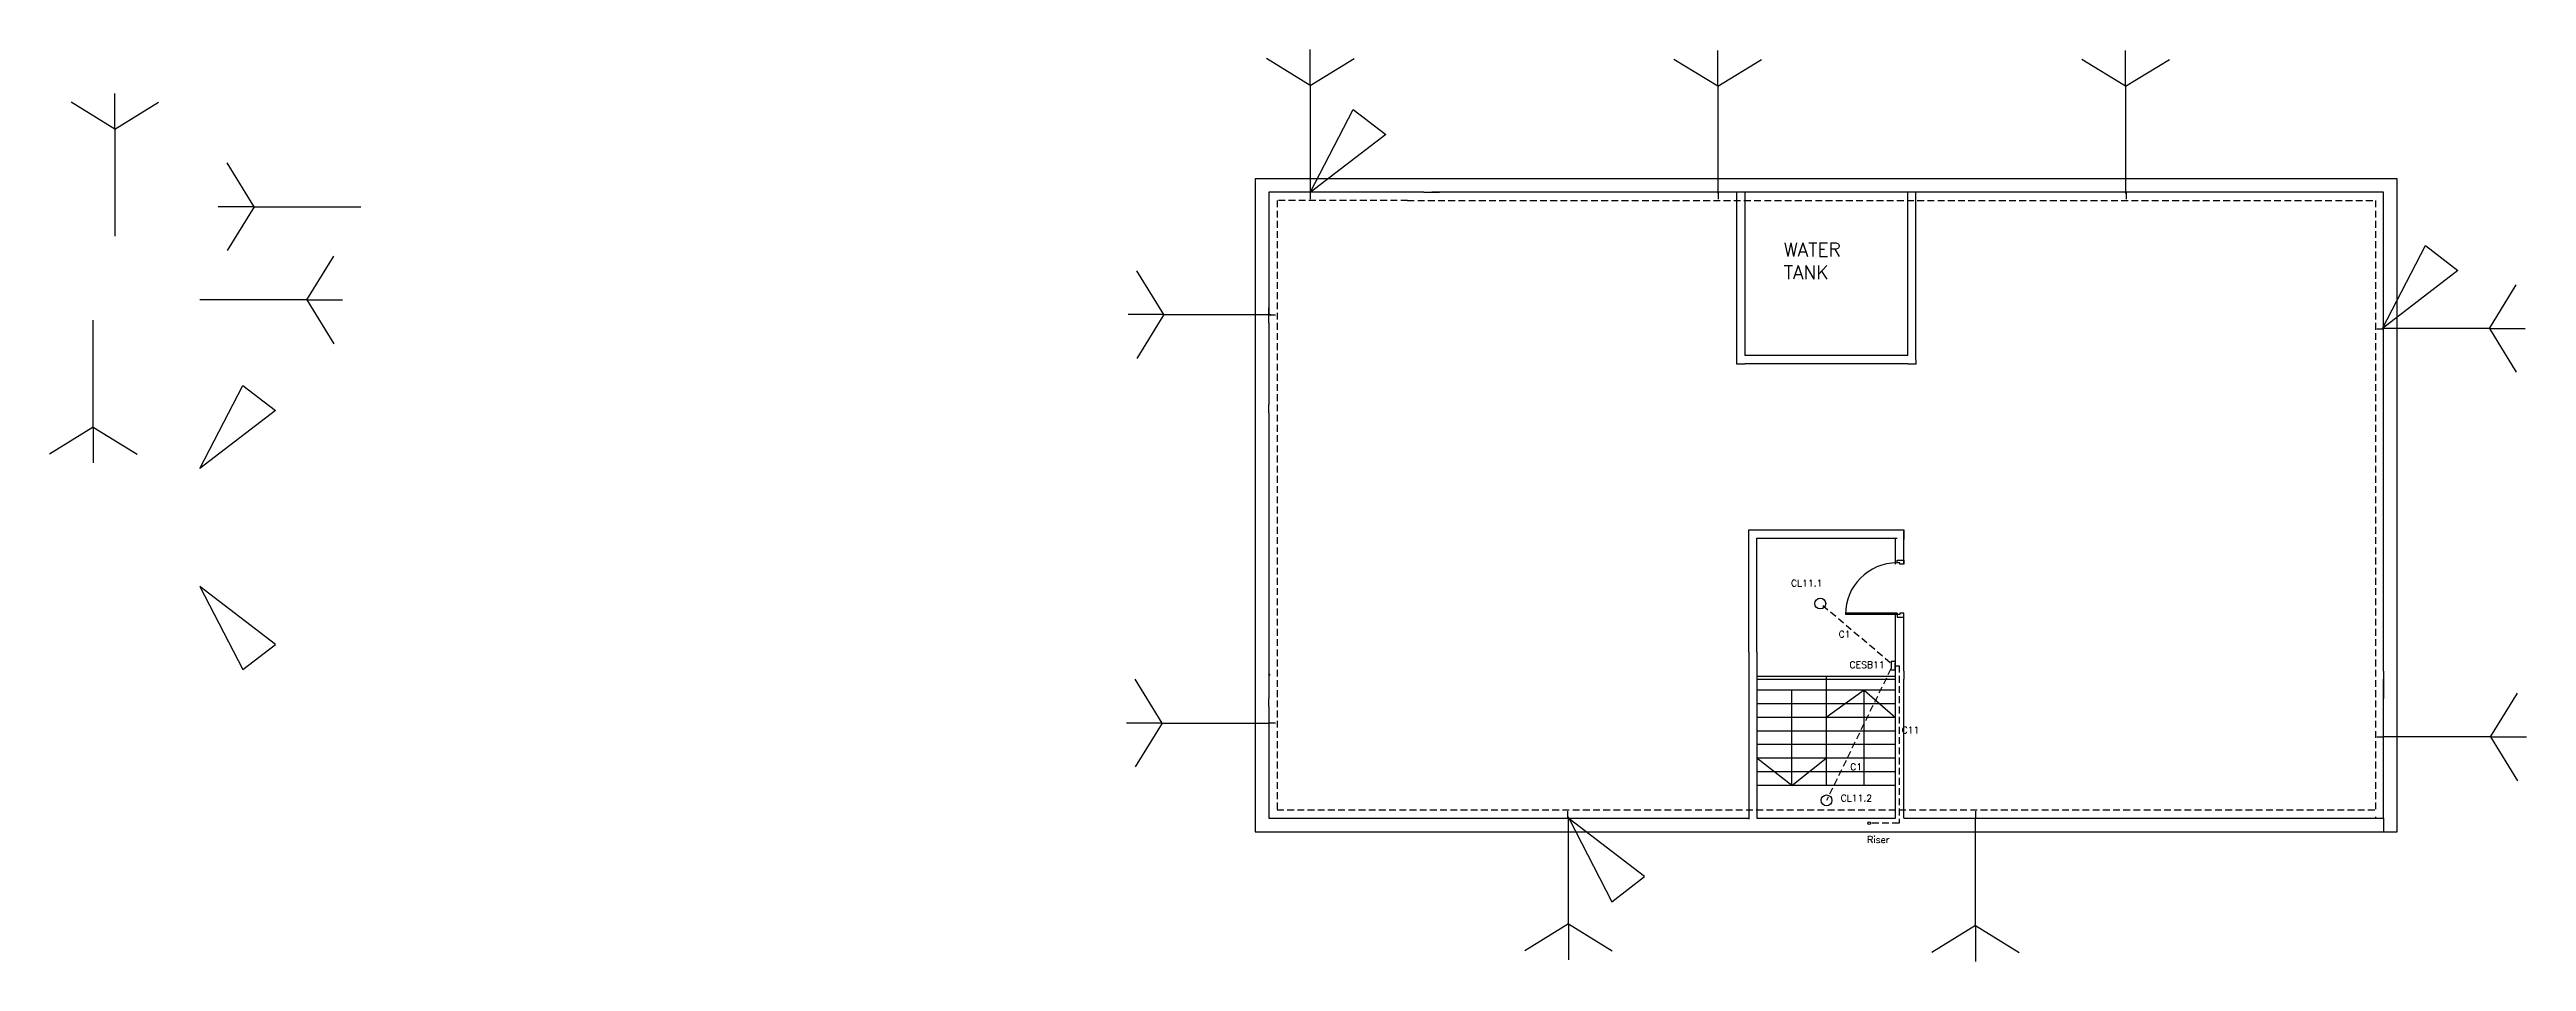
# Model space of a CAD drawing. Header units: inches. Extents: x -1012 to 810, y -87 to 583.
import ezdxf

# ---------------------------------------------------------------- set-up
doc = ezdxf.new("R2010")
doc.units = ezdxf.units.IN
doc.header["$LTSCALE"] = 20
doc.header["$MEASUREMENT"] = 0
doc.linetypes.add('HIDDEN', pattern=[0.375, 0.25, -0.125])
for name, color, linetype in [('conduit', 5, 'HIDDEN'), ('Emergency_conduit', 1, 'HIDDEN'), ('Fitting and Fixture', 70, 'Continuous'), ('Fittings_and_fixtures', 3, 'Continuous')]:
    doc.layers.add(name, color=color, linetype=linetype)
for name, color, linetype, plot in [('down_con', 50, 'HIDDEN', False), ('Downconductor', 50, 'Continuous', False), ('LIGHTNING_PROTECTION', 220, 'Continuous', False)]:
    doc.layers.add(name, color=color, linetype=linetype, plot=plot)
doc.styles.get("Standard").update_dxf_attribs({"font": 'simplex.shx', "height": 5})

# ---------------------------------------------------------------- blocks, each defined once
blk = doc.blocks.new('CL_2')
at = {"layer": 'Fittings_and_fixtures'}
blk.add_circle((0, 0), 4, dxfattribs=at)
blk = doc.blocks.new('LA')
at = {"layer": 'LIGHTNING_PROTECTION'}
for q in [(-32.2, 98.5), (0, 105), (32.2, 98.5), (0, 0)]:
    blk.add_line((0, 78.7), q, dxfattribs=at)
blk = doc.blocks.new('DOWN_COND')
at = {"layer": 'Downconductor'}
for p, q in [((0, 0), (31.6, 61)), ((31.6, 61), (55.6, 42.5)), ((55.6, 42.5), (0, 0))]:
    blk.add_line(p, q, dxfattribs=at)
blk = doc.blocks.new('DOOR')
for p, q in [((-532.7, 884.7), (-532.7, 924.7)), ((-531.7, 886.7), (-531.7, 924.7)), ((-534.7, 886.7), (-534.7, 881.7)), ((-531.7, 886.7), (-534.7, 886.7)), ((-534.7, 881.7), (-531.7, 881.7)), ((-532.7, 886.7), (-532.7, 886.7)), ((-531.7, 884.7), (-532.7, 884.7)), ((-531.7, 881.7), (-531.7, 884.7)), ((-495.7, 881.7), (-495.7, 884.7)), ((-495.7, 884.7), (-494.7, 884.7)), ((-492.7, 881.7), (-495.7, 881.7)), ((-494.7, 884.7), (-494.7, 886.7)), ((-494.7, 886.7), (-492.7, 886.7)), ((-492.7, 886.7), (-492.7, 881.7))]:
    blk.add_line(p, q)
blk.add_arc((-532.7, 886.7), 38, 0, 90)

msp = doc.modelspace()

# ---------------------------------------------------------------- linework, layer by layer
for p, q in [((714.9, 488.3), (-125.1, 488.3)), ((-125.1, 488.3), (-125.1, 8.3)), ((-115.1, 478.3), (-115.1, 388.3)), ((-1.1, 478.3), (-115.1, 478.3)), ((704.9, 478.3), (4.9, 478.3)), ((228.9, 478.3), (228.9, 358.3)), ((234.9, 478.3), (234.9, 358.3)), ((354.9, 358.3), (354.9, 478.3)), ((360.9, 358.3), (360.9, 478.3)), ((704.9, 126.3), (704.9, 478.3)), ((714.9, 8.3), (714.9, 488.3)), ((-115.1, 382.3), (-115.1, 322.3)), ((354.9, 358.3), (234.9, 358.3)), ((354.9, 352.3), (234.9, 352.3)), ((-115.1, 316.3), (-115.1, 226.3)), ((-115.1, 220.3), (-115.1, 106.3)), ((237.9, 140.3), (237.9, 18.3)), ((243.9, 140.3), (243.9, 18.3)), ((345.9, 18.3), (345.9, 140.3)), ((351.9, 126.3), (351.9, 140.3)), ((345.9, 122.3), (243.9, 122.3)), ((243.9, 120.3), (345.9, 120.3)), ((345.9, 112.3), (243.9, 112.3)), ((269.5, 42.3), (269.5, 112.3)), ((294.9, 122.3), (294.9, 42.3)), ((322.7, 112.3), (294.9, 92.3)), ((322.7, 42.3), (322.7, 112.3)), ((322.7, 112.3), (345.9, 92.3)), ((351.9, 18.3), (351.9, 120.3)), ((704.9, 18.3), (704.9, 120.3)), ((-115.1, 100.3), (-115.1, 106.3)), ((-115.1, 100.3), (-115.1, 18.3)), ((345.9, 102.3), (243.9, 102.3)), ((345.9, 92.3), (243.9, 92.3)), ((345.9, 82.3), (243.9, 82.3)), ((345.9, 72.3), (243.9, 72.3)), ((345.9, 62.3), (243.9, 62.3)), ((269.5, 42.3), (243.9, 62.3)), ((269.5, 42.3), (294.9, 62.3)), ((345.9, 52.3), (243.9, 52.3)), ((345.9, 42.3), (243.9, 42.3)), ((-115.1, 18.3), (-19.1, 18.3)), ((-19.1, 18.3), (-13.1, 18.3)), ((-13.1, 18.3), (117.9, 18.3)), ((237.9, 18.3), (237.9, 17.5)), ((243.9, 18.3), (345.9, 18.3)), ((351.9, 18.3), (543.9, 18.3)), ((549.9, 18.3), (704.9, 18.3)), ((-125.1, 8.3), (129.9, 8.3)), ((237.9, 8.3), (714.9, 8.3)), ((117.9, -1.7), (117.9, -1.5))]:
    msp.add_line(p, q)
at = {"layer": 'conduit'}
for p, q in [((-13.1, 478.3), (-13.2, 478.2)), ((-115.1, 124.3), (-114.3, 123.2)), ((-114.3, 123.2), (-115.1, 124.3)), ((351.9, 22.9), (351.9, 23.1))]:
    msp.add_line(p, q, dxfattribs=at)
at = {"layer": 'Defpoints'}
for p, q in [((-1.1, 478.3), (10.3, 478.3)), ((530.8, 488.3), (489.7, 488.3)), ((-115.1, 382.3), (-115.1, 393.5)), ((228.9, 358.3), (228.9, 352.2)), ((228.9, 352.2), (234.9, 352.2)), ((354.9, 352.3), (361.1, 352.3)), ((361.1, 352.3), (360.9, 358.3)), ((-115.1, 316.3), (-115.1, 322.3)), ((-115.1, 226.3), (-115.1, 220.3)), ((237.9, 140.3), (237.9, 230.1)), ((237.9, 230.1), (351.9, 230.1)), ((243.9, 140.3), (243.9, 224.1)), ((243.9, 224.1), (347, 224.1)), ((345.9, 204.9), (345.9, 224.1)), ((351.9, 230.1), (351.9, 223.1)), ((351.9, 204.9), (351.9, 229.3)), ((345.9, 140.3), (345.9, 168.9)), ((351.9, 140.3), (351.9, 168.9)), ((351.9, 126.3), (351.9, 120.3)), ((704.9, 126.3), (704.9, 106.2)), ((117.9, 18.3), (237.9, 18.3)), ((543.9, 18.3), (549.9, 18.3)), ((704.9, 18.3), (704.9, 8.3)), ((117.9, 8.3), (237.9, 8.3))]:
    msp.add_line(p, q, dxfattribs=at)
at = {"layer": 'down_con'}
for p, q in [((-84.6, 478.3), (-84.6, 472.3)), ((215.4, 478.3), (215.4, 472.3)), ((515.4, 478.3), (515.4, 472.3)), ((-13.1, 472.3), (-109.1, 472.3)), ((-109.1, 472.3), (-109.1, 24.3)), ((-13.1, 472.3), (698.9, 472.3)), ((698.9, 472.3), (698.9, 24.3)), ((-115.1, 388.3), (-115.1, 388.3)), ((-115.1, 388.3), (-115.1, 388.3)), ((-115.1, 388.3), (-109.1, 388.3)), ((704.9, 377.8), (698.9, 377.8)), ((-115.1, 88.3), (-109.1, 88.3)), ((704.9, 77.8), (698.9, 77.8)), ((-109.1, 24.3), (698.9, 24.3)), ((104.9, 18.3), (104.9, 24.3)), ((404.9, 18.3), (404.9, 24.3)), ((698.9, 19.2), (698.9, 18.3))]:
    msp.add_line(p, q, dxfattribs=at)
at = {"layer": 'Emergency_conduit'}
for p, q in [((342, 132.5), (290.5, 176)), ((342.4, 128), (295.1, 31.3)), ((345.6, 130.3), (348.5, 130.3)), ((348.5, 130.3), (348.5, 14.5)), ((348.5, 14.5), (326.5, 14.5))]:
    msp.add_line(p, q, dxfattribs=at)
msp.add_lwpolyline([(342.6, 127.3), (345.6, 127.3), (345.6, 133.3), (342.6, 133.3)], close=True, dxfattribs=at)
at = {"layer": 'Fitting and Fixture', "lineweight": -2}
msp.add_circle((326.5, 14.5), 1, dxfattribs=at)
at = {"layer": 'Fittings_and_fixtures'}
for p, q in [((-115.1, 393.5), (-115.1, 393.5)), ((588.9, 18.3), (588.9, 18.3))]:
    msp.add_line(p, q, dxfattribs=at)

# ---------------------------------------------------------------- block references
at = {"rotation": 90}
msp.add_blockref('DOOR', (1233.7, 700.6), dxfattribs=at)
at = {"layer": 'Defpoints'}
for name, p in [('LA', (-84.6, 478.2)), ('LA', (215.1, 477.5)), ('LA', (515.1, 477.5)), ('LA', (-964, 446)), ('DOWN_COND', (-84.6, 478.2)), ('DOWN_COND', (704, 378.2)), ('DOWN_COND', (-901.5, 275.3))]:
    msp.add_blockref(name, p, dxfattribs=at)
at = {"layer": 'Defpoints', "xscale": -1}
for name, p, rotation in [('LA', (-782.9, 467.7), 90), ('LA', (-113.6, 388.4), 90), ('LA', (-979.8, 384.4), 180), ('DOWN_COND', (-901.5, 188.5), 180), ('LA', (-114.9, 88.1), 90), ('LA', (105.3, 19.2), 180), ('DOWN_COND', (105.7, 17.8), 180), ('LA', (404.7, 18), 180)]:
    msp.add_blockref(name, p, dxfattribs=dict(at, rotation=rotation))
at = {"layer": 'Defpoints', "rotation": 270}
for p in [(-901.5, 399.2), (704, 378.2), (704.9, 78)]:
    msp.add_blockref('LA', p, dxfattribs=at)
at = {"layer": 'Fittings_and_fixtures'}
for p in [(290.5, 176), (295.1, 31.3)]:
    msp.add_blockref('CL_2', p, dxfattribs=at)

# ---------------------------------------------------------------- texts
at = {"layer": 'Defpoints', "insert": (263.6, 441.2), "char_height": 10, "width": 48.809, "attachment_point": 1}
msp.add_mtext('WATER \\PTANK', dxfattribs=at)
at = {"layer": 'Emergency_conduit', "char_height": 5, "attachment_point": 1}
for s, insert, width in [('C1', (304, 156), 28.693), ('CESB11', (312, 133.5), 17.294), ('C11', (350.3, 85.5), 32.411), ('C1', (312.5, 58.5), 28.693)]:
    msp.add_mtext(s, dxfattribs=dict(at, insert=insert, width=width))
at = {"layer": 'Fittings_and_fixtures', "char_height": 5, "width": 11.524, "attachment_point": 1}
for s, insert in [('CL11.1', (269, 193.5)), ('CL11.2', (305.5, 35.5)), ('Riser', (325, 5))]:
    msp.add_mtext(s, dxfattribs=dict(at, insert=insert))

doc.saveas('drawing.dxf')
